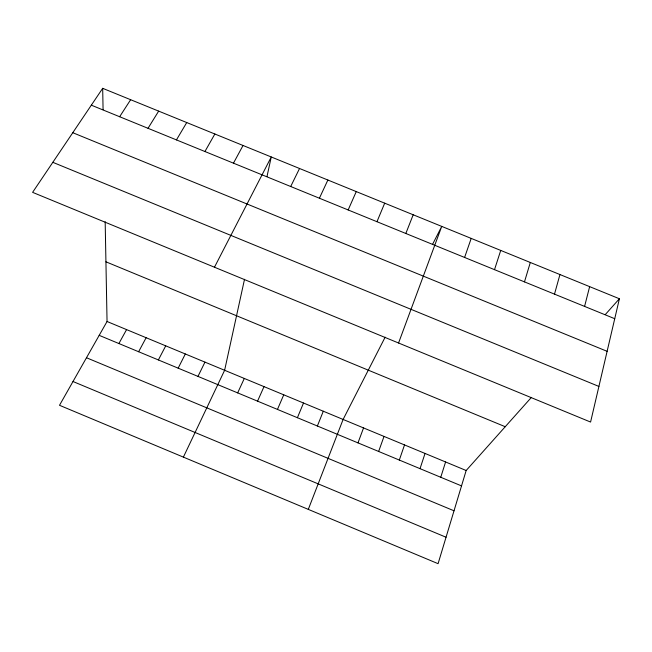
<?xml version="1.0" encoding="UTF-8"?>
<svg xmlns="http://www.w3.org/2000/svg" width="652" height="652" viewBox="0 0 652 652"><rect width="100%" height="100%" fill="white"/><g stroke="black" fill="none" stroke-linecap="round" stroke-linejoin="round"><path stroke-width="0.98" d="M244.516 279.284L224.622 370.287L183.391 457.125M266.97 176.602L271.256 156.977L214.467 267.222M619.4 298.755L590.582 422.056L32.6 192.348L102.682 88.322L619.4 298.755L605.26 314.606M584.591 306.407L589.644 286.635M554.502 294.133L559.946 274.541M531.404 397.386L466.164 470.508L438.079 563.678L59.503 405.291L107.05 321.501L105.176 221.672M524.477 281.884L530.312 262.471M440.76 477.28L445.585 461.975M494.509 269.659L500.728 250.425M420.027 468.658L425.039 453.442M399.317 460.059L404.517 444.933M464.599 257.458L471.2 238.404M378.633 451.461L384.02 436.424M398.559 343.001L441.738 226.399L432.643 244.19M357.981 442.879L363.547 427.932M308.298 509.383L343.107 419.448L385.145 337.174M405.829 233.481L413.189 214.777M317.369 426.009L323.294 411.225M297.402 417.712L303.506 403.017M376.962 221.704L384.696 203.171M277.459 409.423L283.75 394.819M348.16 209.952L356.261 191.59M257.548 401.151L264.011 386.628M237.662 392.887L244.304 378.453M319.407 198.224L327.875 180.025M290.702 186.513L299.537 168.493M197.972 376.4L204.956 362.129M178.159 368.168L185.323 353.979M158.379 359.945L165.722 345.845M138.623 351.738L146.138 337.72M233.473 163.163L243.033 145.477M118.892 343.539L126.578 329.602M204.932 151.525L214.858 134.002M176.447 139.903L186.733 122.552M148.02 128.305L158.664 111.117M119.642 116.732L130.644 99.707M91.321 105.176L614.738 318.706M72.779 132.706L607.118 351.322M52.828 162.324L598.911 386.432M105.934 261.811L505.243 426.718M107.05 321.501L466.164 470.508M99.185 335.348L461.526 485.903M86.48 357.744L454.02 510.801M73 381.518L446.049 537.232M102.682 88.322L103.081 109.74"/></g></svg>
